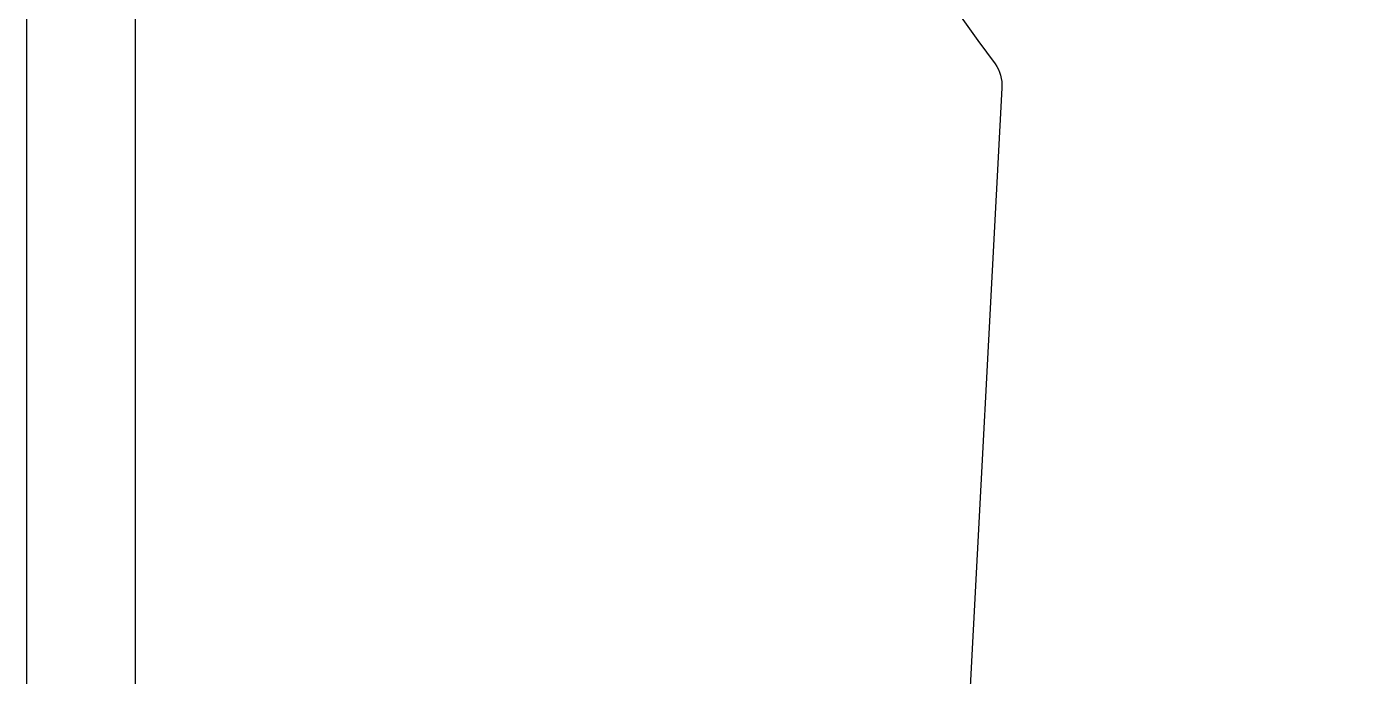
# Model space of a CAD drawing. Extents: x 832 to 912, y 781 to 934.
# Drawn here: x 832.19 to 841.73, y 821.81 to 826.51 of the extents above; entities that cross this region are included whole.
import ezdxf

# ---------------------------------------------------------------- set-up
doc = ezdxf.new("R2010")
doc.units = 0
doc.header["$MEASUREMENT"] = 0
for name, color, linetype in [('1', 4, 'Continuous'), ('2', 2, 'Continuous'), ('DIM', 3, 'Continuous')]:
    doc.layers.add(name, color=color, linetype=linetype)

# ---------------------------------------------------------------- blocks, each defined once
blk = doc.blocks.new('TRICKLER')
at = {"layer": '1', "linetype": 'Continuous'}
for points in [[(1.4633, -6.6587, -0.000001), (1.4603, -6.6077, -0.000001), (1.4572, -6.5567, -0.000001), (1.4542, -6.5057, -0.000001), (1.4512, -6.4547, -0.000001), (1.4482, -6.4038, -0.000001), (1.4452, -6.3528, 0), (1.4422, -6.3018, 0), (1.4392, -6.2508, 0), (1.4361, -6.1998, 0), (1.4331, -6.1488, 0), (1.4301, -6.0978, 0), (1.4271, -6.0468, 0), (1.4241, -5.9959, 0), (1.4211, -5.9449, 0), (1.4181, -5.8939, 0), (1.415, -5.8429, 0), (1.412, -5.7919)], [(1.409, -5.7409, 0), (1.406, -5.6899, 0), (1.403, -5.6389, 0), (1.4, -5.5879, 0), (1.397, -5.537, 0), (1.3939, -5.486, 0), (1.3909, -5.435, 0), (1.3879, -5.384, 0), (1.3849, -5.333, 0), (1.3819, -5.282, 0), (1.3789, -5.231, 0), (1.3759, -5.18, 0), (1.3729, -5.1291, 0), (1.3698, -5.0781, 0), (1.3668, -5.0271, 0), (1.3638, -4.9761, 0), (1.3608, -4.9251, 0), (1.3578, -4.8741, 0), (1.3548, -4.8231, 0), (1.3518, -4.7721, 0), (1.3487, -4.7211, 0), (1.3457, -4.6702, 0), (1.3427, -4.6192, 0), (1.3397, -4.5682, 0), (1.3367, -4.5172, 0), (1.3337, -4.4662, 0), (1.3307, -4.4152, 0), (1.3277, -4.3642, 0), (1.3246, -4.3132, 0), (1.3216, -4.2623, 0), (1.3186, -4.2113, 0), (1.3156, -4.1603, 0), (1.3126, -4.1093, 0), (1.3096, -4.0583, 0), (1.3066, -4.0073, 0), (1.3035, -3.9563, 0), (1.3005, -3.9053, 0), (1.2975, -3.8543, 0), (1.2945, -3.8034, 0), (1.2915, -3.7524, 0), (1.2885, -3.7014, 0), (1.2855, -3.6504, 0), (1.2824, -3.5994, 0), (1.2794, -3.5484, 0), (1.2764, -3.4974, 0), (1.2734, -3.4464, 0), (1.2704, -3.3955, 0), (1.2674, -3.3445, 0), (1.2644, -3.2935, 0), (1.2614, -3.2425, 0), (1.2583, -3.1915, 0), (1.2553, -3.1405, 0), (1.2523, -3.0895, 0), (1.2493, -3.0385, 0), (1.2463, -2.9875, 0), (1.2433, -2.9366, 0), (1.2403, -2.8856, 0), (1.2372, -2.8346, 0), (1.2342, -2.7836, 0), (1.2312, -2.7326, 0), (1.2282, -2.6816, 0), (1.2252, -2.6306, 0), (1.2222, -2.5796, 0), (1.2192, -2.5287, 0), (1.2161, -2.4777, 0), (1.2131, -2.4267, 0), (1.2101, -2.3757, 0), (1.2071, -2.3247, 0), (1.2041, -2.2737, 0), (1.2011, -2.2227, 0), (1.1981, -2.1717, 0), (1.195, -2.1208, 0), (1.192, -2.0698, 0), (1.189, -2.0188, 0), (1.186, -1.9678, 0), (1.183, -1.9168, 0), (1.18, -1.8658, 0), (1.177, -1.8148, 0), (1.1739, -1.7638, 0), (1.1709, -1.7128, 0), (1.1679, -1.6619, 0), (1.1649, -1.6109, 0), (1.1619, -1.5599, 0), (1.1589, -1.5089, 0), (1.1559, -1.4579, 0), (1.1528, -1.4069, 0), (1.1498, -1.3559, 0), (1.1468, -1.3049, 0), (1.1438, -1.254, 0), (1.1408, -1.203, 0), (1.1378, -1.152, 0), (1.1348, -1.101, 0), (1.1317, -1.05, 0), (1.1287, -0.999, 0), (1.1257, -0.948, 0), (1.1227, -0.897, 0), (1.1197, -0.846, 0), (1.1167, -0.7951, 0), (1.1137, -0.7441, 0), (1.1106, -0.6931, 0), (1.109, -0.6655, 0)]]:
    blk.add_lwpolyline(points, format="xyb", dxfattribs=at)
blk = doc.blocks.new('2005 SOVEREIGN')
at = {"layer": '1', "color": 3}
blk.add_lwpolyline([(79.214, 81, 0.414214), (68, 92.214), (12, 92.214, 0.414214), (0.786, 81), (0.786, 12, 0.414214), (12, 0.786), (68, 0.786, 0.414214), (79.214, 12)], format="xyb", close=True, dxfattribs=at)
at = {"layer": '2', "color": 4}
blk.add_lwpolyline([(80, 81, 0.414214), (68, 93), (12, 93, 0.414214), (0, 81), (0, 12, 0.414214), (12, 0), (68, 0, 0.414214), (80, 12)], format="xyb", close=True, dxfattribs=at)
at = {"layer": 'DIM'}
blk.add_lwpolyline([(7.1911, 45.457, 0.010969), (7.1708, 44.3058, -0.381573), (6.95, 44.0564), (5.169, 43.847, 0.358268), (3.4086, 42.0159, 0.180976), (6.9951, 29.5617, -0.185428), (7.0432, 29.389), (6.7971, 24.7017, 0.266749), (8.358, 22.1704, 0.004592), (11.0734, 20.8716, -0.216794), (22.0948, 9.8683, 0.267511), (23.8761, 8.8844, -0.008026), (25.715, 8.6356)], format="xyb", dxfattribs=at)
at = {"layer": 'DIM', "rotation": 1.982669462671891}
blk.add_blockref('TRICKLER', (5.6358, 41.5019), dxfattribs=at)

msp = doc.modelspace()

# ---------------------------------------------------------------- block references
at = {"layer": '1'}
msp.add_blockref('2005 SOVEREIGN', (832.1891, 796.6753), dxfattribs=at)

doc.saveas('drawing.dxf')
